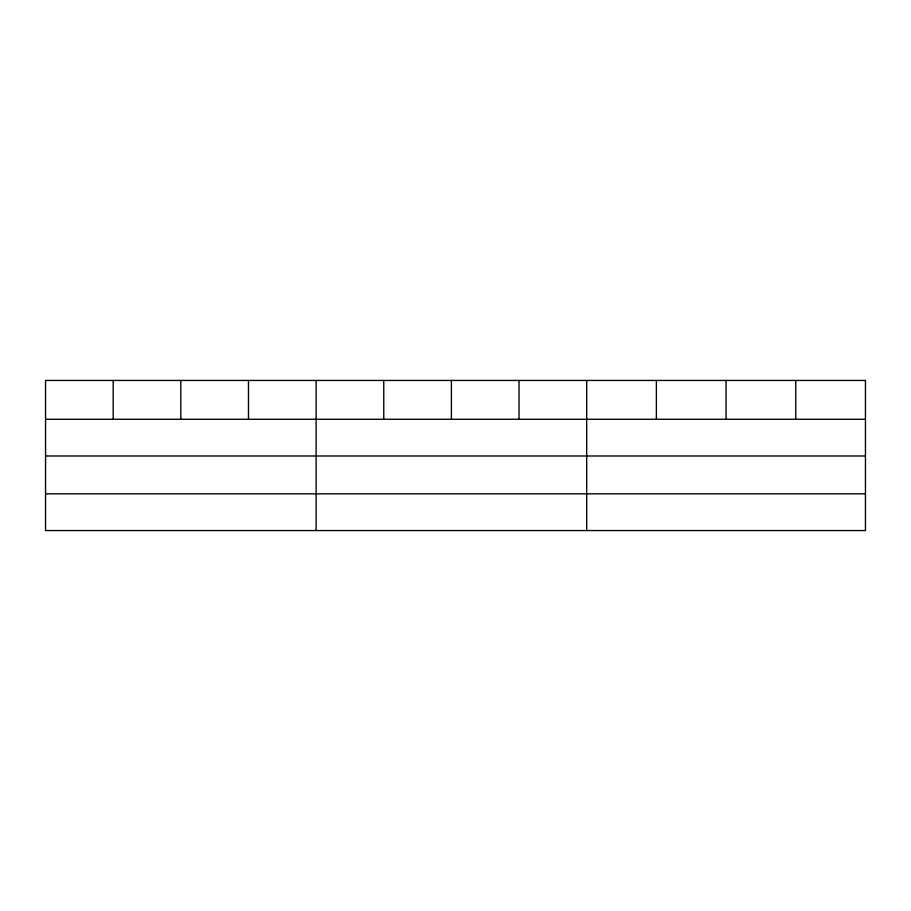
<?xml version="1.0" encoding="UTF-8"?>
<svg xmlns="http://www.w3.org/2000/svg" width="911" height="911" viewBox="0 0 911 911"><rect width="100%" height="100%" fill="white"/><g stroke="black" fill="none" stroke-linecap="round" stroke-linejoin="round"><path stroke-width="1.37" d="M45.55 419.265L865.45 419.265M45.55 455.99L865.45 455.99M45.55 493.83L865.45 493.83M795.758 380.445L795.758 419.265M726.067 380.445L726.067 419.265M656.375 380.445L656.375 419.265M586.684 380.445L586.684 530.555M519.042 380.445L519.042 419.265M451.4 380.445L451.4 419.265M383.759 380.445L383.759 419.265M316.117 380.445L316.117 530.555M248.475 380.445L248.475 419.265M180.834 380.445L180.834 419.265M113.192 380.445L113.192 419.265M865.45 380.445L45.55 380.445L45.55 530.555L865.45 530.555L865.45 380.445"/></g></svg>
